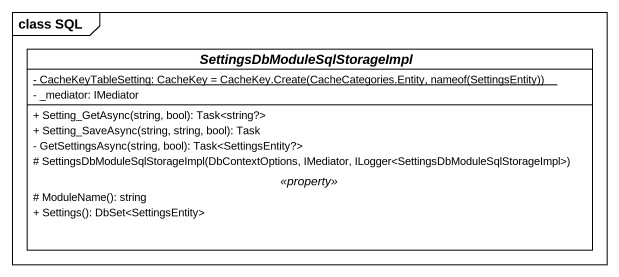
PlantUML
@startuml
mainframe class SQL
hide circle
hide empty members
skinparam classAttributeIconSize 0
abstract class "SettingsDbModuleSqlStorageImpl" as SettingsDbModuleSqlStorageIm {
  {static} {field} - CacheKeyTableSetting: CacheKey = CacheKey.Create(CacheCategories.Entity, nameof(SettingsEntity))
  - _mediator: IMediator
  --
  + Setting_GetAsync(string, bool): Task<string?>
  + Setting_SaveAsync(string, string, bool): Task
  - GetSettingsAsync(string, bool): Task<SettingsEntity?>
  # SettingsDbModuleSqlStorageImpl(DbContextOptions, IMediator, ILogger<SettingsDbModuleSqlStorageImpl>)
  .. <<property>> ..
  # ModuleName(): string
  + Settings(): DbSet<SettingsEntity>
}
@enduml
